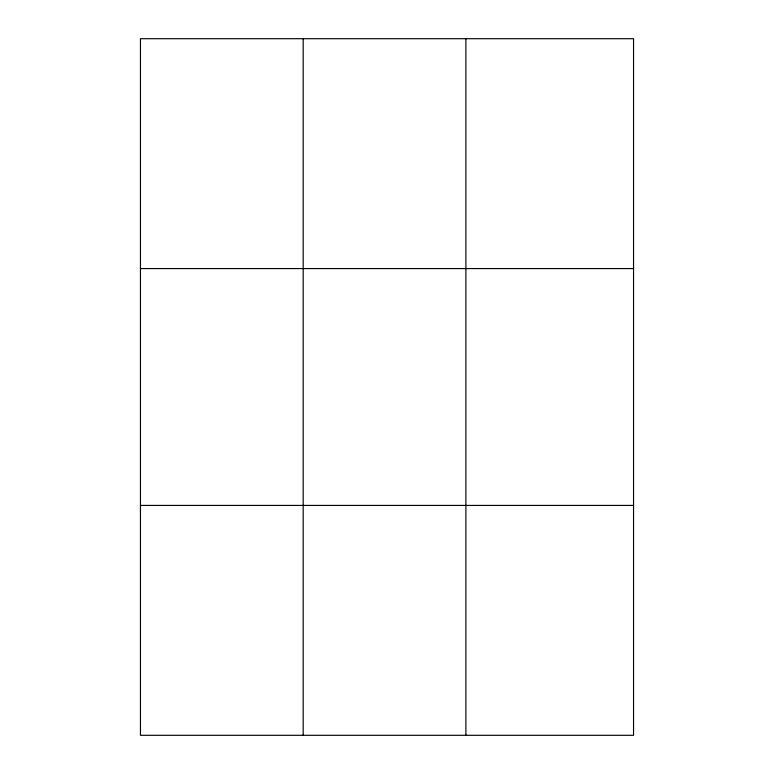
<?xml version="1.0" encoding="UTF-8"?>
<svg xmlns="http://www.w3.org/2000/svg" width="774" height="774" viewBox="0 0 774 774"><rect width="100%" height="100%" fill="white"/><g stroke="black" fill="none" stroke-linecap="round" stroke-linejoin="round"><path stroke-width="1.16" d="M303.176 735.3L303.176 38.7M465.9 735.3L465.9 38.7M140.452 268.578L633.548 268.578M140.452 505.422L633.548 505.422M633.548 721.774L633.548 735.3L140.452 735.3L140.452 38.7L633.548 38.7L633.548 721.774"/></g></svg>
